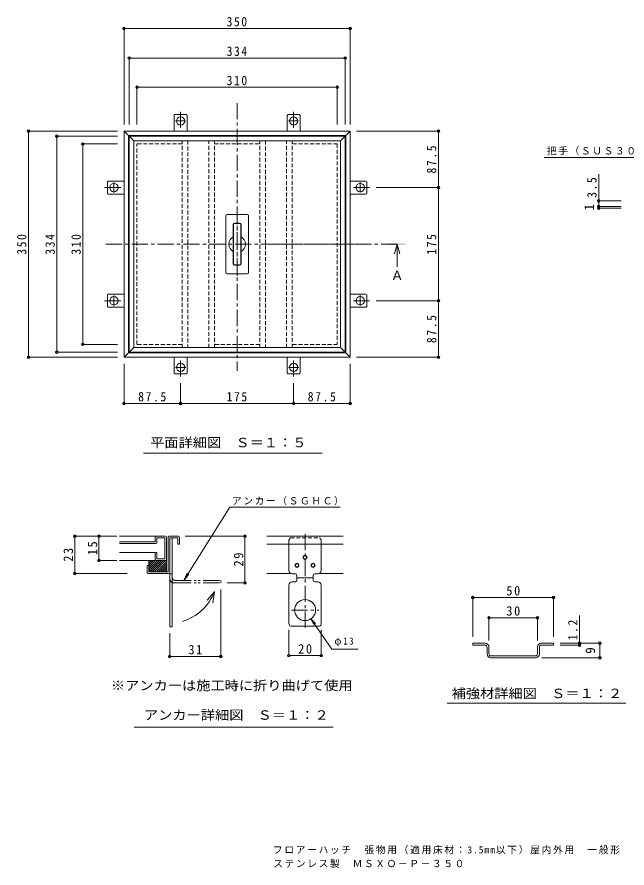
# Model space of a CAD drawing. Units: millimetres at full size, with parts at other scales. Extents: x -325 to 365, y -274 to 252.
# Drawn here: x -325 to 53, y -274 to 252 of the extents above; entities that cross this region are included whole.
import ezdxf
from ezdxf.enums import TextEntityAlignment as Align

# ---------------------------------------------------------------- set-up
doc = ezdxf.new("R2010")
doc.units = ezdxf.units.MM
doc.header["$LTSCALE"] = 2
doc.header["$PDMODE"] = 32
doc.header["$PDSIZE"] = 1.6
for name, pattern in [('CHAIN1', [8, 5, -1, 1, -1]), ('DASHED1', [1.8, 1.2, -0.6]), ('DOUBLE_CHAIN1', [8.8, 5, -1, 0.6, -0.6, 0.6, -1])]:
    doc.linetypes.add(name, pattern=pattern)
for name, color, linetype, lineweight in [('0-0_通り芯', 7, 'CHAIN1', 9), ('0-1_躯体', 2, 'Continuous', 9), ('0-2_仕上', 3, 'Continuous', 9), ('0-4_その他', 7, 'Continuous', 9), ('0-5_寸法', 4, 'Continuous', 9), ('D-0', 7, 'Continuous', 9), ('D-1', 2, 'Continuous', 9), ('D-2', 3, 'Continuous', 9), ('D-4', 7, 'Continuous', 9), ('D-5', 7, 'Continuous', 9)]:
    doc.layers.add(name, color=color, linetype=linetype, lineweight=lineweight)
doc.layers.add('F-5_F-5ﾚｲﾔ', color=3, linetype='Continuous')
doc.styles.add('ＭＳ ゴシック', font='')
doc.styles.get('ＭＳ ゴシック').set_extended_font_data('MS Gothic')

msp = doc.modelspace()

# ---------------------------------------------------------------- linework, layer by layer
at = {"layer": '0-0_通り芯'}
for p, q in [((-188.398, 199.073), (-188.398, 33.426)), ((-269.634, 111.723), (-112.536, 111.723))]:
    msp.add_line(p, q, dxfattribs=at)
at = {"layer": '0-1_躯体'}
for p, q in [((-227.4, 191.259), (-227.4, 181.719)), ((-226.988, 191.959), (-219.813, 191.959)), ((-219.4, 191.259), (-219.4, 181.719)), ((-157.4, 191.259), (-157.4, 181.719)), ((-156.988, 191.959), (-149.813, 191.959)), ((-149.4, 191.259), (-149.4, 181.719)), ((-255.598, 178.923), (-258.398, 181.723)), ((-258.398, 181.723), (-258.398, 41.723)), ((-118.398, 181.723), (-258.398, 181.723)), ((-121.198, 178.923), (-118.398, 181.723)), ((-118.398, 41.723), (-118.398, 181.723)), ((-255.598, 178.923), (-255.598, 44.523)), ((-121.198, 178.923), (-255.598, 178.923)), ((-121.198, 44.523), (-121.198, 178.923)), ((-268.637, 150.313), (-268.637, 143.138)), ((-267.937, 150.726), (-258.397, 150.726)), ((-108.857, 150.726), (-118.397, 150.726)), ((-108.157, 150.313), (-108.157, 143.138)), ((-267.937, 142.726), (-258.397, 142.726)), ((-108.857, 142.726), (-118.397, 142.726)), ((-268.637, 80.313), (-268.637, 73.138)), ((-267.937, 80.726), (-258.397, 80.726)), ((-108.857, 80.726), (-118.397, 80.726)), ((-108.157, 80.313), (-108.157, 73.138)), ((-267.937, 72.726), (-258.397, 72.726)), ((-108.857, 72.726), (-118.397, 72.726)), ((-255.598, 44.523), (-258.398, 41.723)), ((-255.598, 44.523), (-121.198, 44.523)), ((-121.198, 44.523), (-118.398, 41.723)), ((-258.398, 41.723), (-118.398, 41.723)), ((-227.4, 32.179), (-227.4, 41.719)), ((-219.4, 32.179), (-219.4, 41.719)), ((-157.4, 32.179), (-157.4, 41.719)), ((-149.4, 32.179), (-149.4, 41.719)), ((-226.988, 31.479), (-219.813, 31.479)), ((-156.988, 31.479), (-149.813, 31.479))]:
    msp.add_line(p, q, dxfattribs=at)
at = {"layer": '0-1_躯体', "linetype": 'CHAIN1'}
for p, q in [((-223.4, 193.718), (-223.4, 183.007)), ((-153.4, 193.718), (-153.4, 183.007)), ((-220.391, 187.959), (-226.608, 187.959)), ((-150.391, 187.959), (-156.608, 187.959)), ((-264.637, 149.937), (-264.637, 143.402)), ((-112.157, 143.62), (-112.157, 150.101)), ((-270.396, 146.726), (-259.686, 146.726)), ((-106.398, 146.726), (-117.109, 146.726)), ((-264.637, 79.937), (-264.637, 73.402)), ((-112.157, 73.62), (-112.157, 80.101)), ((-270.396, 76.726), (-259.686, 76.726)), ((-106.398, 76.726), (-117.109, 76.726)), ((-223.4, 29.72), (-223.4, 40.431)), ((-153.4, 29.72), (-153.4, 40.431)), ((-226.517, 35.479), (-220.227, 35.479)), ((-156.517, 35.479), (-150.227, 35.479))]:
    msp.add_line(p, q, dxfattribs=at)
at = {"layer": '0-1_躯体', "linetype": 'DASHED1'}
for p, q in [((-222.398, 173.723), (-250.381, 173.723)), ((-202.398, 173.723), (-174.398, 173.723)), ((-126.381, 173.723), (-154.398, 173.723)), ((-126.381, 173.723), (-126.381, 49.723)), ((-174.398, 49.723), (-202.398, 49.723)), ((-126.381, 49.723), (-154.398, 49.723))]:
    msp.add_line(p, q, dxfattribs=at)
msp.add_lwpolyline([(-222.398, 49.723), (-250.381, 49.723), (-250.381, 173.723)], dxfattribs=at)
at = {"layer": '0-1_躯体'}
for centre in [(-223.4, 187.959), (-153.4, 187.959), (-264.637, 146.726), (-112.157, 146.726), (-264.637, 76.726), (-112.157, 76.726), (-223.4, 35.479), (-153.4, 35.479)]:
    msp.add_circle(centre, 2.6, dxfattribs=at)
for centre, start, end in [((-226.6, 191.259), 118.95502, 180), ((-220.2, 191.259), 0, 61.04498), ((-156.6, 191.259), 118.95502, 180), ((-150.2, 191.259), 0, 61.04498), ((-267.937, 149.926), 90, 151.04498), ((-108.857, 149.926), 28.95502, 90), ((-267.937, 143.526), 208.95502, 270), ((-108.857, 143.526), 270, 331.04498), ((-267.937, 79.926), 90, 151.04498), ((-108.857, 79.926), 28.95502, 90), ((-267.937, 73.526), 208.95502, 270), ((-108.857, 73.526), 270, 331.04498), ((-226.6, 32.179), 180, 241.04498), ((-220.2, 32.179), 298.95502, 0), ((-156.6, 32.179), 180, 241.04498), ((-150.2, 32.179), 298.95502, 0)]:
    msp.add_arc(centre, 0.8, start, end, dxfattribs=at)
at = {"layer": '0-2_仕上'}
for p, q in [((-252.381, 175.723), (-255.181, 178.523)), ((-255.181, 44.923), (-255.181, 178.523)), ((-255.181, 178.523), (-121.581, 178.523)), ((-252.381, 175.723), (-252.381, 47.723)), ((-124.38, 175.723), (-252.381, 175.723)), ((-124.38, 175.723), (-121.581, 178.523)), ((-124.38, 47.723), (-124.38, 175.723)), ((-121.581, 178.523), (-121.581, 44.923)), ((-195.398, 94.123), (-195.398, 129.323)), ((-194.598, 130.123), (-182.198, 130.123)), ((-181.398, 94.123), (-181.398, 129.323)), ((-190.838, 123.883), (-190.838, 99.563)), ((-190.638, 99.563), (-190.638, 123.884)), ((-189.967, 124.564), (-186.838, 124.564)), ((-186.838, 124.763), (-189.958, 124.763)), ((-186.158, 99.563), (-186.158, 123.884)), ((-185.958, 123.883), (-185.958, 99.563)), ((-189.958, 98.883), (-186.838, 98.883)), ((-189.958, 98.683), (-186.838, 98.683)), ((-182.198, 93.323), (-194.598, 93.323)), ((-252.381, 47.723), (-255.181, 44.923)), ((-252.381, 47.723), (-124.38, 47.723)), ((-124.38, 47.723), (-121.581, 44.923)), ((-121.581, 44.923), (-255.181, 44.923))]:
    msp.add_line(p, q, dxfattribs=at)
at = {"layer": '0-2_仕上', "linetype": 'DASHED1'}
for p, q in [((-202.398, 175.723), (-222.398, 175.723)), ((-222.398, 47.723), (-222.398, 175.723)), ((-218.878, 175.723), (-218.878, 47.723)), ((-205.918, 47.723), (-205.918, 175.723)), ((-202.398, 47.723), (-202.398, 175.723)), ((-154.398, 175.723), (-174.398, 175.723)), ((-174.398, 47.723), (-174.398, 175.723)), ((-170.878, 175.723), (-170.878, 47.723)), ((-157.918, 47.723), (-157.918, 175.723)), ((-154.398, 47.723), (-154.398, 175.723)), ((-202.398, 47.723), (-222.398, 47.723)), ((-154.398, 47.723), (-174.398, 47.723))]:
    msp.add_line(p, q, dxfattribs=at)
at = {"layer": '0-2_仕上', "linetype": 'CHAIN1'}
msp.add_line((-188.398, 92.118), (-188.398, 131.29), dxfattribs=at)
at = {"layer": '0-2_仕上'}
for centre, radius, start, end in [((-194.598, 129.323), 0.8, 90, 180), ((-182.198, 129.323), 0.8, 0, 90), ((-189.958, 123.883), 0.88, 90, 180), ((-189.958, 123.884), 0.68, 90.79478, 180), ((-186.838, 123.883), 0.88, 0, 90), ((-186.838, 123.884), 0.68, 0, 90), ((-188.398, 111.723), 5.123, 118.44438, 241.55562), ((-188.398, 111.723), 5.123, 298.44438, 61.55562), ((-189.958, 99.563), 0.88, 180, 270), ((-189.958, 99.563), 0.68, 180, 270), ((-186.838, 99.563), 0.88, 270, 0), ((-186.838, 99.563), 0.68, 270, 0), ((-194.598, 94.123), 0.8, 180, 270), ((-182.198, 94.123), 0.8, 270, 0)]:
    msp.add_arc(centre, radius, start, end, dxfattribs=at)
at = {"layer": '0-4_その他'}
for p, q in [((-258.398, 245.824), (-258.398, 185.723)), ((-258.398, 245.224), (-118.398, 245.224)), ((-118.398, 245.824), (-118.398, 185.723)), ((-255.181, 227.533), (-255.181, 185.723)), ((-255.181, 226.933), (-121.581, 226.933)), ((-121.581, 227.533), (-121.581, 185.723)), ((-250.381, 209.428), (-250.381, 185.723)), ((-250.381, 208.828), (-126.381, 208.828)), ((-126.381, 209.428), (-126.381, 185.723)), ((-318.155, 181.723), (-262.398, 181.723)), ((-317.555, 41.723), (-317.555, 181.723)), ((-63.191, 181.723), (-114.398, 181.723)), ((-63.791, 181.723), (-63.791, 146.726)), ((-300.567, 178.523), (-262.398, 178.523)), ((-299.967, 178.523), (-299.967, 44.923)), ((-284.473, 173.723), (-262.398, 173.723)), ((-283.873, 173.723), (-283.873, 49.723)), ((-63.191, 146.726), (-102.398, 146.726)), ((-63.791, 146.726), (-63.791, 76.726)), ((-63.191, 76.726), (-102.398, 76.726)), ((-63.791, 76.726), (-63.791, 41.723)), ((-284.473, 49.723), (-262.398, 49.723)), ((-300.567, 44.923), (-262.398, 44.923)), ((-318.155, 41.723), (-262.398, 41.723)), ((-258.398, 12.529), (-258.398, 37.723)), ((-118.398, 12.529), (-118.398, 37.723)), ((-63.191, 41.723), (-114.398, 41.723)), ((-223.4, 12.529), (-223.4, 25.72)), ((-153.4, 12.529), (-153.4, 25.72)), ((-258.398, 13.129), (-223.4, 13.129)), ((-223.4, 13.129), (-153.4, 13.129)), ((-153.4, 13.129), (-118.398, 13.129)), ((-246.263, -17.561), (-135.68, -17.561))]:
    msp.add_line(p, q, dxfattribs=at)
for p in [(-258.398, 245.224), (-118.398, 245.224), (-255.181, 226.933), (-121.581, 226.933), (-250.381, 208.828), (-126.381, 208.828), (-317.555, 181.723), (-299.967, 178.523), (-63.791, 181.723), (-283.873, 173.723), (-63.791, 146.726), (-63.791, 76.726), (-283.873, 49.723), (-317.555, 41.723), (-299.967, 44.923), (-63.791, 41.723), (-258.398, 13.129), (-223.4, 13.129), (-153.4, 13.129), (-118.398, 13.129)]:
    msp.add_point(p, dxfattribs=at)
at = {"layer": '0-5_寸法', "linetype": 'CHAIN1'}
msp.add_line((-89.31, 111.723), (-164.39, 111.723), dxfattribs=at)
at = {"layer": '0-5_寸法'}
for q in [(-90.91, 105.723), (-89.31, 97.723), (-87.71, 105.723)]:
    msp.add_line((-89.31, 111.723), q, dxfattribs=at)
msp.add_solid([(-94.31, 111.223), (-84.31, 111.223), (-94.31, 112.223), (-84.31, 112.223)], dxfattribs=at)
at = {"layer": 'D-0'}
for p, q in [((-42.49, -135.262), (-42.49, -136.462)), ((-34.89, -135.262), (-42.49, -135.262)), ((-34.89, -136.462), (-42.49, -136.462)), ((-0.09, -135.262), (7.51, -135.262)), ((-0.09, -136.462), (7.51, -136.462)), ((7.51, -135.262), (7.51, -136.462)), ((-33.69, -141.862), (-33.69, -137.662)), ((-32.49, -137.662), (-32.49, -141.862)), ((-2.49, -137.662), (-2.49, -141.862)), ((-1.29, -141.862), (-1.29, -137.662)), ((-3.69, -143.062), (-31.29, -143.062)), ((-3.69, -144.262), (-31.29, -144.262))]:
    msp.add_line(p, q, dxfattribs=at)
for centre, radius, start, end in [((-34.89, -137.662), 2.4, 0, 90), ((-34.89, -137.662), 1.2, 0, 90), ((-0.09, -137.662), 2.4, 90, 180), ((-0.09, -137.662), 1.2, 90, 180), ((-31.29, -141.862), 2.4, 180, 270), ((-31.29, -141.862), 1.2, 180, 270), ((-3.69, -141.862), 1.2, 270, 0), ((-3.69, -141.862), 2.4, 270, 0)]:
    msp.add_arc(centre, radius, start, end, dxfattribs=at)
at = {"layer": 'D-1', "linetype": 'CHAIN1'}
for p, q in [((-146.341, -67.663), (-146.341, -126.776)), ((-154.811, -114.74), (-137.863, -114.74))]:
    msp.add_line(p, q, dxfattribs=at)
at = {"layer": 'D-1'}
for p, q in [((-231.129, -69.552), (-231.129, -91.052)), ((-230.634, -69.052), (-224.629, -69.052)), ((-230.129, -103.552), (-230.129, -70.052)), ((-230.129, -70.052), (-225.129, -70.052)), ((-230.129, -91.552), (-230.129, -70.052)), ((-224.129, -69.552), (-224.129, -74.052)), ((-169.988, -69.052), (-122.694, -69.052)), ((-169.988, -74.052), (-122.694, -74.052)), ((-156.341, -90.24), (-156.341, -74.052)), ((-136.341, -90.24), (-136.341, -74.052)), ((-232.129, -84.052), (-243.129, -84.052)), ((-243.129, -87.052), (-243.129, -84.052)), ((-243.129, -89.432), (-237.75, -84.052)), ((-243.129, -88.159), (-239.023, -84.052)), ((-243.129, -86.886), (-240.295, -84.052)), ((-243.129, -84.34), (-242.841, -84.052)), ((-243.129, -90.704), (-236.477, -84.052)), ((-243.128, -85.611), (-241.568, -84.052)), ((-242.204, -91.052), (-235.204, -84.052)), ((-240.931, -91.052), (-233.931, -84.052)), ((-239.659, -91.052), (-232.659, -84.052)), ((-232.129, -91.052), (-232.129, -84.052)), ((-243.129, -87.052), (-244.129, -87.052)), ((-244.129, -91.552), (-244.129, -87.052)), ((-243.129, -87.052), (-243.129, -91.052)), ((-238.386, -91.052), (-232.129, -84.796)), ((-237.113, -91.052), (-232.129, -86.068)), ((-235.84, -91.052), (-232.129, -87.341)), ((-234.567, -91.052), (-232.129, -88.614)), ((-243.629, -92.052), (-230.629, -92.052)), ((-243.129, -91.052), (-231.129, -91.052)), ((-233.295, -91.052), (-232.129, -89.887)), ((-230.129, -92.24), (-228.529, -92.24)), ((-169.988, -92.052), (-155.188, -92.052)), ((-152.341, -92.24), (-154.341, -92.24)), ((-151.341, -96.24), (-151.341, -93.24)), ((-151.341, -94.74), (-141.341, -94.74)), ((-141.341, -93.24), (-141.341, -96.24)), ((-140.341, -92.24), (-138.341, -92.24)), ((-137.495, -92.052), (-122.694, -92.052)), ((-230.129, -97.24), (-228.529, -97.24)), ((-156.341, -99.24), (-156.341, -122.99)), ((-152.341, -97.24), (-154.341, -97.24)), ((-140.341, -97.24), (-138.341, -97.24)), ((-136.341, -99.24), (-136.341, -122.99)), ((-230.129, -103.552), (-230.129, -125.052)), ((-155.31, -124.74), (-137.373, -124.74))]:
    msp.add_line(p, q, dxfattribs=at)
at = {"layer": 'D-1', "linetype": 'DASHED1'}
for p, q in [((-156.341, -71.802), (-156.341, -74.052)), ((-155.31, -70.052), (-137.373, -70.052)), ((-136.341, -71.802), (-136.341, -74.052))]:
    msp.add_line(p, q, dxfattribs=at)
at = {"layer": 'D-1', "linetype": 'DOUBLE_CHAIN1'}
for p, q in [((-226.929, -96.34), (-198.529, -96.34)), ((-226.929, -97.94), (-198.529, -97.94)), ((-198.529, -97.94), (-198.529, -96.34))]:
    msp.add_line(p, q, dxfattribs=at)
at = {"layer": 'D-1', "color": 7}
for p, q in [((-198.529, -144.034), (-198.529, -101.94)), ((-230.129, -144.034), (-230.129, -129.052)), ((-230.129, -143.434), (-198.529, -143.434))]:
    msp.add_line(p, q, dxfattribs=at)
at = {"layer": 'D-1'}
for points in [[(-230.129, -125.052), (-228.529, -125.052), (-228.529, -70.052)], [(-225.129, -70.052), (-225.129, -74.052), (-224.129, -74.052)]]:
    msp.add_lwpolyline(points, dxfattribs=at)
for centre, radius in [((-146.341, -82.052), 1.25), ((-146.341, -82.052), 1), ((-151.341, -87.052), 1.25), ((-151.341, -87.052), 1), ((-141.341, -87.052), 1.25), ((-141.341, -87.052), 1), ((-146.341, -114.74), 6.5)]:
    msp.add_circle(centre, radius, dxfattribs=at)
for centre, radius, start, end in [((-230.629, -69.552), 0.5, 90, 180), ((-224.629, -69.552), 0.5, 0, 90), ((-243.629, -91.552), 0.5, 180, 270), ((-230.629, -91.552), 0.5, 270, 0), ((-154.341, -90.24), 2, 180, 270), ((-152.341, -93.24), 1, 0, 90), ((-140.341, -93.24), 1, 90, 180), ((-138.341, -90.24), 2, 270, 0), ((-154.341, -99.24), 2, 90, 180), ((-152.341, -96.24), 1, 270, 0), ((-140.341, -96.24), 1, 180, 270), ((-138.341, -99.24), 2, 0, 90), ((-154.341, -122.99), 2, 180, 241.04498), ((-138.341, -122.99), 2, 298.95502, 0)]:
    msp.add_arc(centre, radius, start, end, dxfattribs=at)
at = {"layer": 'D-1', "linetype": 'DASHED1'}
for centre, start, end in [((-154.341, -71.802), 118.95502, 180), ((-138.341, -71.802), 0, 61.04498)]:
    msp.add_arc(centre, 2, start, end, dxfattribs=at)
at = {"layer": 'D-1', "linetype": 'DOUBLE_CHAIN1'}
for radius in [3.2, 1.6]:
    msp.add_arc((-226.929, -94.74), radius, 180, 270, dxfattribs=at)
at = {"layer": 'D-1', "color": 7}
for p in [(-230.129, -143.434), (-198.529, -143.434)]:
    msp.add_point(p, dxfattribs=at)
at = {"layer": 'D-2'}
for p, q in [((-243.288, -72.552), (-261.276, -72.552)), ((-261.276, -73.552), (-244.702, -73.552)), ((-238.629, -73.552), (-244.702, -73.552)), ((-239.129, -72.552), (-243.288, -72.552)), ((-239.129, -69.552), (-239.129, -72.552)), ((-238.129, -73.052), (-238.129, -70.052)), ((-233.129, -70.052), (-238.129, -70.052)), ((-233.129, -83.052), (-233.129, -70.052)), ((-232.129, -69.552), (-232.129, -83.552)), ((-240.636, -79.052), (-261.276, -79.052)), ((-238.629, -84.052), (-261.276, -84.052)), ((-239.129, -79.052), (-240.636, -79.052)), ((-239.129, -79.052), (-238.129, -79.052)), ((-239.129, -83.552), (-239.129, -79.052)), ((-238.629, -84.052), (-232.659, -84.052)), ((-238.129, -83.052), (-238.129, -79.052)), ((-233.129, -83.052), (-238.129, -83.052))]:
    msp.add_line(p, q, dxfattribs=at)
msp.add_lwpolyline([(-232.629, -69.052), (-238.629, -69.052), (-261.276, -69.052)], dxfattribs=at)
for centre, start, end in [((-238.629, -69.552), 90, 180), ((-238.629, -73.052), 270, 0), ((-232.629, -69.552), 0, 90), ((-238.629, -83.552), 180, 270), ((-232.629, -83.552), 270, 0)]:
    msp.add_arc(centre, 0.5, start, end, dxfattribs=at)
at = {"layer": 'D-4'}
for p, q in [((1.624, 165.376), (70.625, 165.376)), ((34.814, 138.575), (49.439, 138.575)), ((34.814, 135.075), (49.439, 135.075)), ((34.814, 134.075), (49.439, 134.075)), ((-289.309, -69.052), (-262.909, -69.052)), ((-288.909, -69.052), (-288.909, -92.052)), ((-273.909, -69.052), (-273.909, -84.052)), ((-183.129, -69.052), (-220.63, -69.052)), ((-183.529, -69.052), (-183.529, -97.94)), ((-274.309, -84.052), (-262.909, -84.052)), ((-289.309, -92.052), (-256.459, -92.052)), ((-183.129, -97.94), (-194.529, -97.94)), ((-42.49, -106.372), (-42.49, -131.262)), ((-42.49, -106.972), (7.51, -106.972)), ((7.51, -106.372), (7.51, -131.262)), ((-32.49, -118.889), (-32.49, -133.662)), ((-32.49, -119.489), (-2.49, -119.489)), ((-2.49, -118.889), (-2.49, -133.662)), ((23.595, -135.262), (23.595, -117.999)), ((-156.341, -143.537), (-156.341, -126.99)), ((-136.341, -143.537), (-136.341, -126.99)), ((36.712, -135.262), (11.51, -135.262)), ((24.195, -136.462), (11.51, -136.462)), ((23.595, -135.262), (23.595, -136.462)), ((36.112, -135.262), (36.112, -144.262)), ((-156.341, -142.937), (-136.341, -142.937)), ((36.712, -144.262), (0.31, -144.262)), ((-58.446, -172.29), (52.137, -172.29))]:
    msp.add_line(p, q, dxfattribs=at)
msp.add_lwpolyline([(35.414, 155.134), (35.414, 135.075), (35.414, 134.075)], dxfattribs=at)
for p in [(35.414, 138.575), (35.414, 135.075), (35.414, 134.075), (-288.909, -69.052), (-273.909, -69.052), (-183.529, -69.052), (-273.909, -84.052), (-288.909, -92.052), (-183.529, -97.94), (-42.49, -106.972), (7.51, -106.972), (-32.49, -119.489), (-2.49, -119.489), (23.595, -135.262), (23.595, -136.462), (36.112, -135.262), (-156.341, -142.937), (-136.341, -142.937), (36.112, -144.262)]:
    msp.add_point(p, dxfattribs=at)
at = {"layer": 'D-5'}
for p, q in [((-221.483, -96.34), (-219.393, -91.798)), ((-221.483, -96.34), (-218.289, -92.493)), ((-202.495, -103.349), (-206.942, -108.512)), ((-202.495, -103.349), (-203.381, -110.329)), ((-142.665, -120.101), (-129.8, -138.863)), ((-142.665, -120.101), (-140.821, -123.731)), ((-142.665, -120.101), (-139.976, -123.094)), ((-129.8, -138.863), (-113.465, -138.863)), ((-252.072, -187.191), (-128.95, -187.191))]:
    msp.add_line(p, q, dxfattribs=at)
msp.add_lwpolyline([(-221.483, -96.34), (-192.93, -51.001), (-124.593, -51.001)], dxfattribs=at)
msp.add_arc((-230.697, -92.803), 30.109, 286.17736, 339.49844, dxfattribs=at)

# ---------------------------------------------------------------- texts
at = {"layer": '0-4_その他', "color": 2, "style": 'ＭＳ ゴシック', "width": 1.1}
msp.add_text('平面詳細図\u3000Ｓ＝１：５', height=5.865, dxfattribs=at).set_placement((-242.247, -15.75), align=Align.BOTTOM_LEFT)
at = {"layer": '0-4_その他', "color": 2, "char_height": 5.865, "attachment_point": 7, "style": 'ＭＳ ゴシック'}
for s, insert in [('\\T1.27;\\W0.9;350', (-194.898, 246.424)), ('\\T1.27;\\W0.9;334', (-194.881, 228.133)), ('\\T1.27;\\W0.9;310', (-194.881, 210.028)), ('\\T1.28;\\W0.9;87.5', (-249.649, 14.329)), ('\\T1.27;\\W0.9;175', (-194.9, 14.329)), ('\\T1.28;\\W0.9;87.5', (-144.649, 14.329))]:
    msp.add_mtext(s, dxfattribs=dict(at, insert=insert))
at = {"layer": '0-4_その他', "color": 2, "char_height": 5.865, "attachment_point": 7, "rotation": 90, "style": 'ＭＳ ゴシック'}
for s, insert in [('\\T1.28;\\W0.9;87.5', (-64.991, 155.475)), ('\\T1.27;\\W0.9;350', (-318.755, 105.223)), ('\\T1.27;\\W0.9;334', (-301.167, 105.223)), ('\\T1.27;\\W0.9;310', (-285.073, 105.223)), ('\\T1.27;\\W0.9;175', (-64.991, 105.226)), ('\\T1.28;\\W0.9;87.5', (-64.991, 50.475))]:
    msp.add_mtext(s, dxfattribs=dict(at, insert=insert))
at = {"layer": '0-5_寸法', "color": 2, "style": 'ＭＳ ゴシック'}
msp.add_text('Ａ', height=5.865, dxfattribs=at).set_placement((-93.31, 87.723), align=Align.BOTTOM_LEFT)
at = {"layer": 'D-1', "insert": (-218.579, -142.234), "char_height": 5.865, "attachment_point": 7, "style": 'ＭＳ ゴシック'}
msp.add_mtext('\\T1.27;\\W0.95;31', dxfattribs=at)
at = {"layer": 'D-4', "color": 2, "style": 'ＭＳ ゴシック'}
for s, p in [('1', (34.214, 132.567)), ('9', (34.912, -141.762))]:
    msp.add_text(s, height=5.865, rotation=90, dxfattribs=at).set_placement(p, align=Align.BOTTOM_LEFT)
at = {"layer": 'D-4', "color": 2, "style": 'ＭＳ ゴシック', "width": 1.1}
msp.add_text('補強材詳細図\u3000Ｓ＝１：２', height=5.865, dxfattribs=at).set_placement((-55.611, -171.003), align=Align.BOTTOM_LEFT)
at = {"layer": 'D-4', "insert": (3.386, 166.686), "char_height": 4.399, "attachment_point": 7, "style": 'ＭＳ ゴシック'}
msp.add_mtext('\\T1.17;把手（ＳＵＳ３０４）', dxfattribs=at)
at = {"layer": 'D-4', "color": 2, "char_height": 5.865, "attachment_point": 7, "rotation": 90, "style": 'ＭＳ ゴシック'}
for s, insert in [('\\T1.27;\\W0.9;3.5', (34.214, 140.416)), ('\\T1.27;\\W0.95;15', (-274.909, -80.802)), ('\\T1.27;\\W0.95;23', (-289.909, -84.802)), ('\\T1.27;\\W0.95;29', (-184.529, -87.746)), ('\\T1.27;\\W0.9;1.2', (22.395, -133.44))]:
    msp.add_mtext(s, dxfattribs=dict(at, insert=insert))
at = {"layer": 'D-4', "color": 2, "char_height": 5.865, "attachment_point": 7, "style": 'ＭＳ ゴシック'}
for s, insert in [('\\T1.27;\\W0.95;50', (-21.74, -105.772)), ('\\T1.27;\\W0.95;30', (-21.74, -118.289)), ('\\T1.27;\\W0.95;20', (-150.591, -141.737))]:
    msp.add_mtext(s, dxfattribs=dict(at, insert=insert))
at = {"layer": 'D-5', "color": 2, "style": 'ＭＳ ゴシック', "width": 1.1}
for s, p in [('※アンカーは施工時に折り曲げて使用', (-266.511, -166.099)), ('アンカー詳細図\u3000Ｓ＝１：２', (-246.075, -184.389))]:
    msp.add_text(s, height=5.865, dxfattribs=at).set_placement(p, align=Align.BOTTOM_LEFT)
at = {"layer": 'D-5', "char_height": 4.399, "attachment_point": 7, "style": 'ＭＳ ゴシック'}
for s, insert in [('\\T1.17;アンカー（ＳＧＨＣ）', (-191.586, -49.943)), ('\\T1.26;\\W0.95;φ13', (-128.133, -137.283))]:
    msp.add_mtext(s, dxfattribs=dict(at, insert=insert))
at = {"layer": 'F-5_F-5ﾚｲﾔ', "color": 7, "char_height": 4.399, "attachment_point": 7, "style": 'ＭＳ ゴシック'}
for s, insert in [('\\T1.18;フロアーハッチ\u3000張物用（適用床材：3.5mm以下）屋内外用\u3000一般形', (-166.256, -265.925)), ('\\T1.17;ステンレス製\u3000ＭＳＸＯ－Ｐ－３５０', (-166.028, -274.365))]:
    msp.add_mtext(s, dxfattribs=dict(at, insert=insert))

doc.saveas('drawing.dxf')
